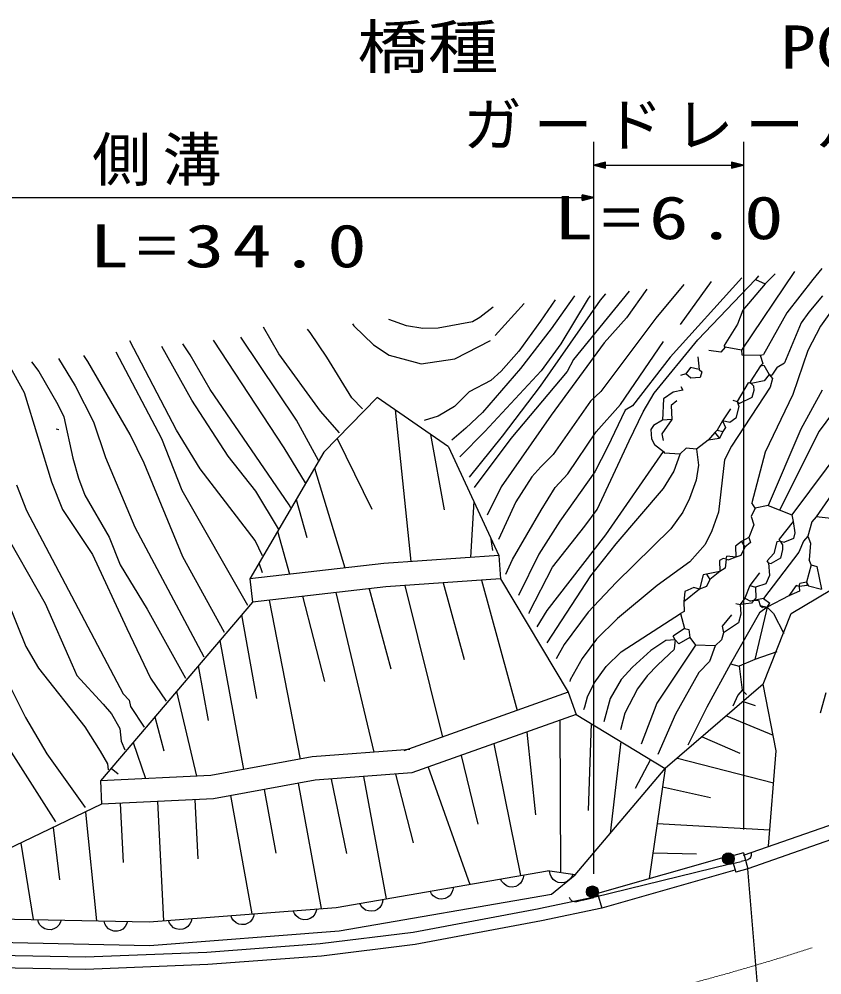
# Model space of a CAD drawing. Units: millimetres, scale not verified. Extents: x 40000 to 680000, y 20000 to 380000.
# Drawn here: x 244906 to 279038, y 244708 to 285344 of the extents above; entities that cross this region are included whole.
import ezdxf
from ezdxf.enums import TextEntityAlignment as Align

# ---------------------------------------------------------------- set-up
doc = ezdxf.new("R2010")
doc.units = ezdxf.units.MM
doc.header["$LTSCALE"] = 1000
doc.linetypes.add('CHAIN', pattern=[18.5, 12, -1.5, 3.5, -1.5])
for name, color, linetype, lineweight in [('M-BGD', 7, 'Continuous', 25), ('M-BMK', 2, 'CHAIN', 13), ('M-STR-STR1', 1, 'Continuous', 25)]:
    doc.layers.add(name, color=color, linetype=linetype, lineweight=lineweight)
doc.layers.add('M-STR-HTXT', color=7, linetype='Continuous')
doc.styles.add('ＭＳ ゴシック', font='')
doc.styles.get('ＭＳ ゴシック').set_extended_font_data('MS Gothic')

# ---------------------------------------------------------------- blocks, each defined once
blk = doc.blocks.new('BUHIN95')
at = {"color": 7, "linetype": 'Continuous', "lineweight": 25}
for radius in [249, 220, 191, 161, 132, 97.5, 67.5, 38.8, 7.5]:
    blk.add_circle((129, 213), radius, dxfattribs=at)
blk = doc.blocks.new('BUHIN158')
at = {"color": 7, "linetype": 'Continuous', "lineweight": 25}
for p, q in [((-166, 597), (-946, 148)), ((650, 374), (-650, -374)), ((433, -443), (-348, -892))]:
    blk.add_line(p, q, dxfattribs=at)
blk = doc.blocks.new('BUHIN166')
at = {"color": 7, "linetype": 'Continuous', "lineweight": 25}
blk.add_lwpolyline([(346, -361), (235, -412), (123, -436), (-22, -443), (-141, -405), (-248, -345), (-355, -233), (-411, -124), (-444, -3), (-432, 144), (-403, 254), (-346, 361)], dxfattribs=at)
blk = doc.blocks.new('BUHIN167')
at = {"color": 7, "linetype": 'Continuous', "lineweight": 25}
blk.add_lwpolyline([(380, -325), (275, -386), (166, -422), (22, -443), (-100, -417), (-213, -368), (-330, -267), (-397, -164), (-441, -47), (-444, 100), (-426, 213), (-380, 325)], dxfattribs=at)
blk = doc.blocks.new('BUHIN168')
at = {"color": 7, "linetype": 'Continuous', "lineweight": 25}
blk.add_lwpolyline([(409, -288), (310, -359), (204, -404), (63, -439), (-61, -425), (-177, -386), (-304, -296), (-380, -200), (-435, -88), (-451, 58), (-444, 173), (-409, 288)], dxfattribs=at)
blk = doc.blocks.new('BUHIN258')
at = {"color": 7, "linetype": 'Continuous', "lineweight": 25}
for points in [[(0, 0), (265, -442), (442, -265)], [(72, -72), (393, -270), (270, -393)], [(108, -108), (367, -270), (270, -367)], [(144, -144), (340, -270), (270, -340)], [(179, -179), (314, -270), (270, -314)]]:
    blk.add_lwpolyline(points, close=True, dxfattribs=at)
for points in [[(36, -36), (420, -270), (270, -420), (37, -37)], [(278, -278), (216, -216), (287, -270), (270, -287), (216, -216)]]:
    blk.add_lwpolyline(points, dxfattribs=at)
blk = doc.blocks.new('BUHIN259')
at = {"color": 7, "linetype": 'Continuous', "lineweight": 25}
for points in [[(0, 0), (-265, 442), (-442, 265)], [(-72, 72), (-393, 270), (-270, 393)], [(-108, 108), (-367, 270), (-270, 367)], [(-144, 144), (-340, 270), (-270, 340)], [(-179, 179), (-314, 270), (-270, 314)]]:
    blk.add_lwpolyline(points, close=True, dxfattribs=at)
for points in [[(-36, 36), (-420, 270), (-270, 420), (-37, 37)], [(-278, 278), (-216, 216), (-287, 270), (-270, 287), (-216, 216)]]:
    blk.add_lwpolyline(points, dxfattribs=at)

msp = doc.modelspace()

# ---------------------------------------------------------------- linework, layer by layer
at = {"layer": 'M-BGD'}
for p, q in [((269339, 248999), (269339, 280131)), ((275698, 280131), (275698, 250896)), ((269339, 279131), (275698, 279131)), ((236553, 277754), (269339, 277754)), ((279031, 274744), (278653, 274278)), ((275635, 274343), (272581, 270967)), ((277872, 274607), (275620, 271275)), ((276340, 274426), (276219, 274269)), ((277057, 274510), (276632, 274093)), ((273167, 274059), (271983, 272630)), ((274337, 274189), (273018, 272361)), ((273762, 271703), (276219, 274269)), ((276632, 274093), (275676, 272968)), ((276219, 274269), (276632, 274093)), ((278653, 274278), (277553, 272863)), ((268516, 273586), (267526, 272174)), ((270839, 273776), (268483, 270874)), ((269188, 273581), (269107, 273468)), ((269838, 273658), (269614, 273399)), ((271593, 273865), (270727, 272642)), ((279058, 273579), (278478, 272880)), ((280031, 273780), (278977, 272287)), ((265062, 273094), (264490, 272660)), ((266374, 273249), (265141, 271895)), ((269614, 273399), (267064, 269741)), ((267697, 273405), (267075, 272497)), ((269107, 273468), (267938, 271545)), ((275676, 272968), (275451, 272371)), ((277553, 272863), (276556, 271091)), ((278478, 272880), (278163, 272438)), ((259075, 272387), (259141, 272309)), ((259141, 272309), (259975, 271496)), ((261374, 272306), (260622, 272570)), ((262065, 272188), (261374, 272306)), ((264179, 272480), (262727, 272209)), ((264490, 272660), (264179, 272480)), ((267075, 272497), (266147, 271233)), ((271983, 272630), (269641, 269508)), ((270727, 272642), (269787, 271579)), ((275451, 272371), (274883, 271471)), ((278163, 272438), (277444, 270724)), ((278977, 272287), (278438, 271248)), ((255944, 271118), (255293, 272241)), ((257288, 272014), (257169, 272162)), ((257996, 270971), (257288, 272014)), ((262727, 272209), (262065, 272188)), ((267526, 272174), (266222, 270484)), ((251598, 267874), (249616, 271664)), ((252176, 271075), (251862, 271535)), ((256182, 267118), (253166, 271689)), ((256693, 268296), (254336, 271827)), ((259975, 271496), (260646, 271055)), ((263432, 270905), (264953, 271682)), ((267938, 271545), (267105, 270387)), ((269787, 271579), (267523, 268502)), ((270471, 268965), (272298, 271633)), ((271911, 269437), (273762, 271703)), ((274928, 271393), (274883, 271471)), ((244218, 271115), (245123, 269466)), ((249013, 271199), (250967, 267520)), ((252255, 269148), (250972, 271430)), ((253032, 269599), (252176, 271075)), ((257724, 268673), (255944, 271118)), ((260646, 271055), (261751, 270761)), ((266147, 271233), (265395, 270382)), ((274740, 271180), (274233, 271250)), ((274928, 271393), (274740, 271180)), ((275620, 271275), (274928, 271393)), ((275620, 271275), (275632, 271074)), ((275632, 271074), (276417, 271063)), ((276417, 271063), (276556, 271091)), ((276417, 271063), (276520, 270707)), ((278438, 271248), (277809, 269378)), ((245435, 270776), (245743, 270356)), ((246579, 270911), (247289, 269747)), ((247829, 270786), (247663, 271039)), ((249630, 267679), (247829, 270786)), ((259048, 269246), (257996, 270971)), ((261751, 270761), (261996, 270695)), ((261996, 270695), (263432, 270905)), ((268483, 270874), (268213, 270355)), ((272581, 270967), (270979, 268896)), ((273767, 270979), (273820, 270440)), ((276426, 270600), (276520, 270707)), ((277133, 270543), (277444, 270724)), ((245743, 270356), (246553, 268957)), ((266222, 270484), (264607, 268615)), ((267105, 270387), (264709, 267805)), ((265395, 270382), (264958, 269973)), ((268213, 270355), (265814, 267511)), ((273248, 270263), (273031, 270190)), ((273452, 270538), (273248, 270263)), ((273461, 270075), (273248, 270263)), ((273820, 270440), (273452, 270538)), ((273820, 270440), (273927, 270346)), ((273927, 270346), (273861, 270100)), ((276426, 270600), (275984, 269929)), ((276426, 270600), (276565, 270629)), ((276565, 270629), (276790, 270241)), ((276790, 270241), (276585, 269967)), ((276790, 270241), (276913, 270208)), ((276790, 270241), (276941, 270069)), ((277133, 270543), (276913, 270208)), ((282368, 270464), (277762, 264266)), ((264958, 269973), (264042, 269494)), ((273861, 270100), (273461, 270075)), ((275907, 269884), (275433, 269091)), ((276029, 269852), (275907, 269884)), ((276029, 269852), (275984, 269929)), ((276585, 269967), (276029, 269852)), ((276029, 269852), (276136, 269758)), ((276941, 270069), (276843, 269701)), ((245123, 269466), (246282, 265675)), ((247289, 269747), (248067, 268226)), ((256392, 264697), (253032, 269599)), ((264042, 269494), (263416, 268872)), ((267064, 269741), (265446, 267609)), ((269641, 269508), (269204, 269099)), ((271437, 268643), (271911, 269437)), ((272712, 269486), (272308, 269200)), ((273130, 269572), (272712, 269486)), ((273040, 269727), (273130, 269572)), ((276843, 269701), (275188, 267185)), ((276148, 269557), (276066, 269251)), ((276136, 269758), (276148, 269557)), ((279044, 269575), (278141, 267910)), ((253790, 266769), (252255, 269148)), ((260132, 269262), (257867, 266929)), ((259510, 268770), (259048, 269246)), ((263157, 267153), (260132, 269262)), ((269204, 269099), (267614, 266829)), ((272308, 269200), (272263, 268292)), ((272876, 269114), (272627, 268917)), ((275248, 269140), (275433, 269091)), ((275433, 269091), (275539, 268997)), ((275433, 269091), (275506, 268874)), ((276066, 269251), (275539, 268997)), ((277809, 269378), (276632, 266932)), ((246553, 268957), (246807, 268430)), ((258531, 267759), (257724, 268673)), ((260888, 268735), (261560, 262285)), ((263416, 268872), (262717, 268467)), ((264607, 268615), (263904, 267948)), ((269437, 267795), (270471, 268965)), ((270668, 268716), (269920, 267141)), ((270979, 268896), (270668, 268716)), ((270849, 267420), (271437, 268643)), ((272627, 268917), (272664, 268316)), ((275150, 268772), (274819, 268268)), ((275506, 268874), (275376, 268383)), ((279735, 268923), (278917, 267827)), ((246807, 268430), (247197, 266684)), ((248067, 268226), (248583, 266709)), ((257637, 266583), (256693, 268296)), ((262717, 268467), (262123, 268275)), ((267523, 268502), (265398, 265454)), ((272263, 268292), (271875, 268066)), ((272664, 268316), (272239, 267707)), ((272664, 268316), (272263, 268292)), ((274819, 268268), (274582, 267871)), ((275126, 268187), (274819, 268268)), ((274819, 268268), (274938, 267974)), ((275376, 268383), (275126, 268187)), ((246476, 267927), (246599, 267894)), ((252605, 266226), (251598, 267874)), ((263904, 267948), (263306, 267448)), ((264709, 267805), (263641, 266733)), ((268240, 266011), (269437, 267795)), ((271875, 268066), (271764, 267899)), ((271764, 267899), (271789, 267498)), ((274582, 267871), (274488, 267765)), ((274582, 267871), (274828, 267806)), ((274828, 267806), (274685, 267516)), ((274938, 267974), (274828, 267806)), ((278141, 267910), (276752, 264666)), ((278917, 267827), (277234, 264464)), ((250227, 266468), (249630, 267679)), ((250967, 267520), (251827, 265320)), ((258433, 267513), (259899, 264502)), ((262401, 267681), (262974, 264478)), ((265446, 267609), (264045, 265871)), ((265814, 267511), (264250, 265432)), ((269480, 264499), (270849, 267420)), ((271789, 267498), (271924, 267265)), ((272239, 267707), (272296, 267429)), ((274206, 267446), (273708, 267053)), ((274488, 267765), (274206, 267446)), ((274685, 267516), (274206, 267446)), ((274488, 267765), (274685, 267516)), ((257081, 265633), (256182, 267118)), ((263157, 267153), (265308, 262545)), ((269920, 267141), (269381, 266102)), ((271924, 267265), (272305, 266966)), ((273262, 267106), (272996, 266848)), ((273708, 267053), (273262, 267106)), ((273708, 267053), (273790, 266374)), ((275188, 267185), (274902, 266604)), ((247197, 266684), (247430, 265833)), ((248583, 266709), (249832, 263748)), ((254968, 265273), (253790, 266769)), ((257867, 266929), (254709, 261554)), ((267614, 266829), (267082, 266313)), ((269848, 263415), (272305, 266966)), ((272305, 266966), (272350, 266889)), ((272996, 266848), (272350, 266889)), ((273004, 266839), (272747, 266119)), ((274902, 266604), (274637, 264375)), ((276632, 266932), (276060, 264784)), ((251861, 262486), (250227, 266468)), ((254945, 263172), (252605, 266226)), ((257472, 266258), (258751, 262016)), ((267082, 266313), (266706, 265888)), ((273790, 266374), (273688, 265744)), ((280289, 266353), (278793, 264189)), ((247430, 265833), (247696, 265105)), ((266706, 265888), (266028, 264820)), ((267692, 265434), (268240, 266011)), ((269381, 266102), (267901, 263999)), ((272747, 266119), (272289, 265387)), ((244792, 265550), (245222, 264450)), ((246282, 265675), (246757, 264498)), ((265398, 265454), (264804, 264249)), ((267108, 264473), (267692, 265434)), ((272289, 265387), (270282, 263030)), ((273688, 265744), (273414, 264963)), ((247696, 265105), (248732, 263318)), ((251827, 265320), (254622, 260431)), ((255930, 263667), (254968, 265273)), ((273414, 264963), (273128, 264382)), ((256456, 264564), (256392, 264697)), ((256683, 264914), (257146, 263298)), ((264233, 264849), (264095, 262460)), ((266028, 264820), (265289, 263215)), ((276195, 264551), (276036, 264199)), ((276195, 264551), (276060, 264784)), ((276752, 264666), (276195, 264551)), ((276752, 264666), (277226, 264474)), ((245222, 264450), (249324, 256656)), ((246757, 264498), (248021, 262584)), ((265890, 262366), (267108, 264473)), ((268961, 263783), (269480, 264499)), ((273128, 264382), (272609, 263666)), ((274637, 264375), (274364, 263593)), ((276036, 264199), (276139, 263844)), ((277226, 264474), (277762, 264266)), ((277762, 264266), (277820, 263988)), ((278793, 264189), (278605, 263976)), ((279684, 264083), (278793, 264189)), ((244135, 263819), (246010, 260495)), ((249832, 263748), (252757, 258229)), ((267901, 263999), (267002, 262596)), ((267579, 262048), (268961, 263783)), ((276139, 263844), (275930, 263308)), ((277820, 263988), (277223, 263227)), ((277820, 263988), (277889, 263509)), ((278605, 263976), (278442, 263362)), ((255893, 263570), (256400, 261747)), ((267351, 260203), (269848, 263415)), ((272609, 263666), (270295, 261391)), ((274364, 263593), (274078, 263012)), ((277889, 263509), (277824, 263264)), ((278442, 263362), (278253, 263149)), ((278442, 263362), (278560, 263068)), ((248732, 263318), (249207, 262141)), ((255259, 262520), (254945, 263172)), ((264950, 263313), (265038, 262757)), ((270282, 263030), (269198, 261676)), ((274078, 263012), (273420, 262268)), ((275620, 263128), (275370, 262931)), ((275370, 262931), (275379, 262469)), ((275930, 263308), (275620, 263128)), ((275620, 263128), (275755, 262895)), ((276004, 263091), (275755, 262895)), ((275930, 263308), (276004, 263091)), ((277129, 263120), (276998, 262629)), ((277268, 263149), (277129, 263120)), ((277268, 263149), (277223, 263227)), ((277268, 263149), (277452, 263100)), ((277268, 263149), (277358, 262994)), ((277358, 262994), (277370, 262793)), ((277824, 263264), (277452, 263100)), ((278253, 263149), (278061, 262675)), ((278560, 263068), (278503, 262360)), ((248021, 262584), (249483, 259436)), ((265308, 262545), (260407, 262205)), ((265308, 262545), (265377, 261547)), ((267002, 262596), (266137, 260838)), ((275595, 262543), (275379, 262469)), ((275755, 262895), (275595, 262543)), ((278061, 262675), (276553, 260711)), ((276998, 262629), (276716, 262310)), ((277370, 262793), (277272, 262425)), ((249207, 262141), (250349, 260260)), ((253640, 259271), (251861, 262486)), ((260407, 262205), (254709, 261554)), ((255104, 262226), (255238, 261812)), ((265593, 261747), (265890, 262366)), ((273420, 262268), (272034, 261257)), ((274839, 262416), (274683, 262326)), ((274683, 262326), (274692, 261863)), ((274961, 262383), (274839, 262416)), ((274961, 262383), (274925, 261998)), ((274961, 262383), (274994, 262506)), ((274961, 262383), (275084, 262350)), ((275379, 262469), (274994, 262506)), ((275379, 262469), (275084, 262350)), ((276761, 262232), (276716, 262310)), ((276761, 262232), (276815, 261693)), ((276761, 262232), (276884, 262200)), ((277272, 262425), (276884, 262200)), ((278577, 262143), (278381, 261407)), ((278577, 262143), (278503, 262360)), ((278577, 262143), (278822, 262078)), ((243964, 261696), (245197, 258675)), ((266611, 260137), (267579, 262048)), ((273997, 261720), (273833, 261106)), ((274136, 261749), (273997, 261720)), ((274692, 261863), (274136, 261749)), ((274136, 261749), (274271, 261515)), ((274692, 261863), (274271, 261515)), ((274925, 261998), (274692, 261863)), ((276385, 261807), (275976, 261259)), ((278822, 262078), (279023, 261107)), ((254709, 261554), (254823, 260561)), ((265377, 261547), (260498, 261209)), ((262938, 261378), (263822, 258117)), ((264564, 261491), (266083, 255949)), ((265377, 261547), (268256, 256722)), ((269198, 261676), (267343, 258823)), ((270295, 261391), (269106, 260130)), ((274271, 261515), (274128, 261225)), ((276655, 261341), (276222, 261193)), ((276815, 261693), (276655, 261341)), ((277729, 260068), (280120, 261503)), ((278070, 261227), (278103, 261350)), ((278381, 261407), (278103, 261350)), ((278381, 261407), (278410, 261268)), ((278381, 261407), (278471, 261252)), ((260498, 261209), (254823, 260561)), ((258370, 260966), (259981, 254174)), ((259789, 261128), (260717, 257721)), ((261312, 261265), (262913, 254821)), ((272034, 261257), (270349, 259865)), ((273833, 261106), (273163, 260562)), ((273216, 261008), (273163, 260562)), ((273588, 261172), (273216, 261008)), ((273833, 261106), (273588, 261172)), ((274128, 261225), (273833, 261106)), ((275976, 261259), (275768, 260723)), ((275976, 261259), (276222, 261193)), ((276222, 261193), (276230, 260731)), ((277948, 261260), (277633, 260818)), ((278083, 261027), (277633, 260818)), ((278070, 261227), (277948, 261260)), ((278410, 261268), (278070, 261227)), ((278070, 261227), (278083, 261027)), ((278471, 261252), (279020, 261106)), ((246010, 260495), (247156, 257890)), ((254823, 260561), (248366, 252959)), ((255532, 260642), (256854, 253885)), ((256951, 260804), (257892, 257178)), ((273163, 260562), (273188, 260161)), ((275380, 260498), (275564, 260449)), ((275768, 260723), (275564, 260449)), ((276042, 260518), (275564, 260449)), ((275768, 260723), (275997, 260596)), ((276136, 260625), (275997, 260596)), ((276136, 260625), (276042, 260518)), ((276136, 260625), (276230, 260731)), ((276553, 260711), (276136, 260625)), ((276136, 260625), (276337, 260637)), ((276337, 260637), (276410, 260420)), ((276553, 260711), (276827, 260507)), ((277633, 260818), (276717, 260339)), ((276717, 260339), (276827, 260507)), ((250349, 260260), (251987, 257320)), ((266594, 260074), (266611, 260137)), ((266932, 259510), (267351, 260203)), ((269106, 260130), (268084, 258760)), ((270497, 258446), (273032, 260071)), ((273188, 260161), (273032, 260071)), ((273032, 260071), (273192, 259437)), ((276390, 260097), (275156, 257929)), ((275564, 260449), (275588, 260048)), ((276717, 260339), (276191, 258114)), ((276717, 260339), (276390, 260097)), ((276410, 260420), (276717, 260339)), ((276410, 260420), (276517, 260326)), ((276717, 260339), (276517, 260326)), ((276717, 260339), (276975, 260073)), ((276975, 260073), (277425, 259219)), ((254362, 260018), (254997, 256463)), ((270349, 259865), (269458, 258985)), ((275188, 260023), (274795, 259536)), ((275490, 259680), (274853, 259258)), ((275588, 260048), (275490, 259680)), ((276548, 257069), (277729, 260068)), ((249483, 259436), (250498, 257326)), ((273192, 259437), (272710, 259106)), ((273192, 259437), (273376, 259388)), ((273376, 259388), (273417, 259049)), ((274853, 259258), (274771, 258951)), ((274795, 259536), (274853, 259258)), ((253439, 258932), (254451, 253447)), ((269458, 258985), (268845, 258163)), ((272399, 258926), (271761, 258504)), ((272800, 258950), (272399, 258926)), ((272800, 258950), (272710, 259106)), ((272800, 258950), (272763, 258566)), ((272800, 258950), (272951, 258779)), ((273417, 259049), (272951, 258779)), ((273417, 259049), (273659, 258722)), ((274771, 258951), (274505, 258694)), ((245197, 258675), (245737, 257742)), ((268084, 258760), (267746, 258149)), ((269872, 257824), (270497, 258446)), ((271761, 258504), (270980, 257792)), ((273659, 258722), (272020, 256267)), ((272770, 258557), (272067, 257890)), ((274505, 258694), (273659, 258722)), ((274505, 258694), (274264, 258035)), ((277122, 258445), (276191, 258114)), ((268845, 258163), (268338, 257247)), ((276191, 258114), (275524, 257831)), ((245737, 257742), (247701, 255248)), ((247156, 257890), (247365, 257441)), ((252517, 257846), (252938, 255529)), ((269353, 257108), (269872, 257824)), ((270980, 257792), (270510, 257260)), ((272067, 257890), (271613, 257420)), ((274264, 258035), (273811, 257564)), ((275156, 257929), (274143, 256096)), ((275156, 257929), (275524, 257831)), ((275524, 257831), (275647, 256813)), ((247365, 257441), (248486, 256222)), ((250498, 257326), (251159, 256342)), ((268338, 257247), (268324, 257184)), ((270510, 257260), (270036, 256466)), ((271613, 257420), (271204, 256872)), ((273811, 257564), (272813, 255793)), ((244449, 257100), (245182, 255656)), ((269067, 256527), (269353, 257108)), ((271204, 256872), (270665, 255833)), ((276548, 257069), (272377, 253480)), ((277096, 254231), (276548, 257069)), ((249324, 256656), (249582, 256390)), ((251594, 256760), (252444, 253162)), ((268256, 256722), (261264, 254234)), ((268256, 256722), (268591, 255779)), ((268952, 256098), (269067, 256527)), ((270036, 256466), (269771, 255472)), ((275459, 256600), (275250, 256132)), ((275647, 256813), (275459, 256600)), ((275647, 256813), (275830, 256632)), ((248486, 256222), (248834, 255801)), ((249582, 256390), (249640, 256112)), ((249640, 256112), (250223, 255237)), ((268923, 255986), (268952, 256098)), ((272020, 256267), (271357, 254512)), ((274143, 256096), (273335, 254479)), ((275697, 256337), (276205, 256162)), ((245182, 255656), (246082, 254102)), ((248834, 255801), (249194, 255180)), ((250672, 255674), (251062, 254240)), ((268591, 255779), (261599, 253292)), ((268591, 255779), (272377, 253480)), ((270665, 255833), (270475, 255121)), ((272813, 255793), (272068, 254081)), ((274984, 255723), (276966, 254901)), ((247701, 255248), (248348, 254222)), ((267892, 255531), (267923, 249049)), ((269222, 255396), (269095, 251702)), ((249194, 255180), (249248, 254640)), ((266493, 255033), (266859, 251510)), ((273941, 254826), (275555, 254138)), ((244266, 254649), (246454, 251218)), ((249248, 254640), (249408, 254275)), ((249749, 254588), (250287, 253054)), ((265095, 254536), (266230, 248931)), ((270484, 254629), (270039, 250721)), ((246082, 254102), (247720, 251826)), ((248348, 254222), (248663, 253678)), ((257367, 253978), (253053, 253192)), ((261524, 254289), (257367, 253978)), ((263697, 254038), (264411, 251122)), ((276767, 250179), (277096, 254231)), ((248663, 253678), (248690, 253427)), ((271746, 253863), (271093, 252626)), ((272899, 253928), (276985, 252870)), ((253053, 253192), (248366, 252959)), ((248827, 253502), (249116, 253256)), ((261599, 253292), (257494, 252985)), ((260915, 253241), (261665, 250323)), ((262298, 253541), (264071, 248558)), ((268547, 248960), (272377, 253480)), ((272377, 253480), (271701, 248803)), ((248366, 252959), (248416, 251960)), ((257494, 252985), (253168, 252197)), ((256773, 252854), (257744, 247526)), ((258178, 253036), (258823, 249873)), ((259547, 253139), (260510, 247943)), ((255331, 252591), (255826, 249884)), ((272265, 252700), (274299, 252255)), ((248416, 251960), (240163, 248008)), ((253168, 252197), (248416, 251960)), ((249208, 251999), (249333, 249488)), ((250792, 252078), (251045, 247005)), ((252376, 252157), (252501, 249642)), ((253889, 252328), (254806, 247297)), ((247728, 251631), (248199, 247004)), ((272039, 251141), (276823, 250871)), ((246352, 250972), (246618, 248748)), ((244977, 250313), (245507, 247062)), ((275164, 249786), (269497, 248174)), ((271860, 249900), (273708, 249852)), ((275118, 249409), (275604, 249528)), ((275164, 249786), (275380, 249078)), ((275698, 249896), (275188, 249751)), ((275698, 249896), (275889, 249223)), ((258387, 247576), (267368, 249128)), ((268547, 248960), (267368, 249128)), ((275118, 249409), (269339, 247999)), ((275342, 249161), (269675, 247548)), ((275889, 249223), (275380, 249078)), ((267538, 248142), (268547, 248960)), ((258511, 246583), (267538, 248142)), ((269566, 248057), (267004, 247510)), ((268853, 247880), (269339, 247999)), ((269497, 248174), (269675, 247548)), ((250429, 246957), (258387, 247576)), ((267017, 247512), (261661, 246510)), ((269675, 247548), (267113, 247001)), ((241963, 247138), (250429, 246957)), ((267113, 247001), (261740, 245996)), ((250457, 245956), (258511, 246583)), ((261661, 246510), (257706, 246023)), ((241728, 246142), (250457, 245956)), ((257706, 246023), (252894, 245665)), ((261740, 245996), (257757, 245506)), ((247736, 245455), (243721, 245536)), ((252894, 245665), (247736, 245455)), ((257757, 245506), (252924, 245146)), ((252924, 245146), (247742, 244935)), ((247742, 244935), (243701, 245017))]:
    msp.add_line(p, q, dxfattribs=at)
for points in [[(276030, 249889), (276036, 249843), (276034, 249790), (276019, 249735), (275999, 249696), (275968, 249655), (275928, 249623), (275888, 249601), (275847, 249587), (275604, 249528)], [(268452, 248974), (268397, 248865), (268323, 248777), (268214, 248682), (268097, 248638), (267975, 248620), (267822, 248642), (267711, 248693), (267610, 248768), (267529, 248890), (267483, 248995), (267462, 249114)], [(268853, 247880), (268610, 247821), (268561, 247814), (268514, 247815), (268464, 247829), (268421, 247849), (268379, 247881), (268346, 247917), (268322, 247964), (268308, 248004)]]:
    msp.add_lwpolyline(points, dxfattribs=at)
at = {"layer": 'M-BMK'}
msp.add_arc((247751, 340992), 100000, 228.11121, 310.58716, dxfattribs=at)
at = {"layer": 'M-STR-STR1'}
for p, q in [((281167, 251696), (275692, 249789)), ((281380, 251135), (275889, 249223)), ((276576, 241107), (275889, 249223))]:
    msp.add_line(p, q, dxfattribs=at)

# ---------------------------------------------------------------- block references
at = {"layer": 'M-BGD', "rotation": 45}
for name, p in [('BUHIN258', (269339, 279131)), ('BUHIN259', (275698, 279131)), ('BUHIN259', (269339, 277754)), ('BUHIN158', (279740, 256397)), ('BUHIN95', (275118, 249409)), ('BUHIN168', (265871, 248869)), ('BUHIN168', (262877, 248352)), ('BUHIN168', (259884, 247835)), ('BUHIN95', (269339, 247999)), ('BUHIN167', (257061, 247473)), ('BUHIN166', (246196, 247047)), ('BUHIN166', (249018, 246987)), ('BUHIN167', (251755, 247060)), ('BUHIN167', (254408, 247266))]:
    msp.add_blockref(name, p, dxfattribs=at)

# ---------------------------------------------------------------- texts
at = {"layer": 'M-BGD', "char_height": 1833, "attachment_point": 7, "style": 'ＭＳ ゴシック'}
for s, insert in [('\\T1.2;ガードレール', (263781, 279831)), ('\\T1.2;側溝', (248008, 278254)), ('\\T1.2;\\W1.35;L=6.0', (267645, 275957)), ('\\T1.2;\\W1.35;L=34.0', (247903, 274759))]:
    msp.add_mtext(s, dxfattribs=dict(at, insert=insert))
at = {"layer": 'M-STR-HTXT', "style": 'ＭＳ ゴシック', "width": 1.2}
msp.add_text('橋種\u3000\u3000\u3000\u3000PC', height=1833, dxfattribs=at).set_placement((259283, 282694), align=Align.BOTTOM_LEFT)

doc.saveas('drawing.dxf')
